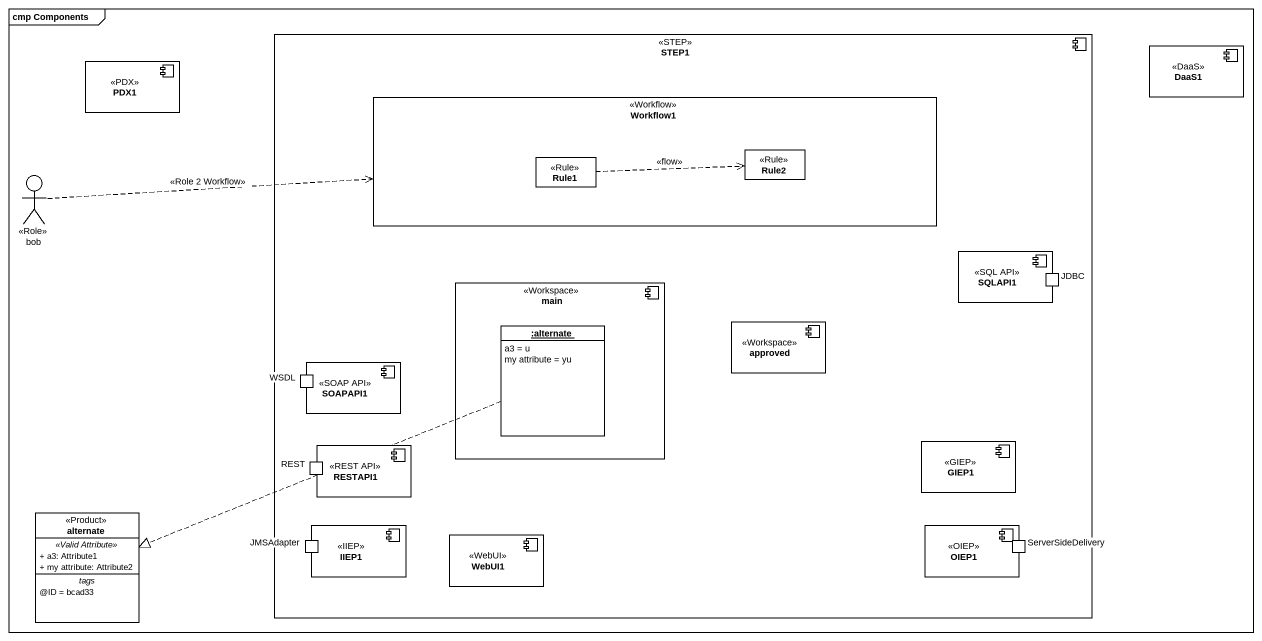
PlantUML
@startuml
mainframe cmp Components
allowmixing
hide circle
hide empty members
skinparam classAttributeIconSize 0
component PDX1 <<PDX>>
component STEP1 <<STEP>> {
  rectangle Workflow1 <<Workflow>> {
    class Rule1 <<Rule>>
    class Rule2 <<Rule>>
  }
  component SQLAPI1 <<SQL API>> {
    port JDBC <<JDBC>>
  }
  component main <<Workspace>> {
    object ":alternate" as alternate {
      a3 = u
      my attribute = yu
    }
  }
  component approved <<Workspace>>
  component SOAPAPI1 <<SOAP API>> {
    port WSDL <<WSDL>>
  }
  component RESTAPI1 <<REST API>> {
    port REST <<REST>>
  }
  component GIEP1 <<GIEP>>
  component IIEP1 <<IIEP>> {
    port JMSAdapter <<JMS Adapter>>
  }
  component WebUI1 <<WebUI>>
  component OIEP1 <<OIEP>> {
    port ServerSideDelivery <<Server Side Delivery>>
  }
}
component DaaS1 <<DaaS>>
actor bob <<Role>>
class "alternate" as alternate_2 <<Product>> {
  .. <<Valid Attribute>> ..
  + a3: Attribute1
  + my attribute: Attribute2
  -- tags --
  ~@ID = bcad33
}
bob .right.> Workflow1 : <<Role 2 Workflow>>
Rule1 .right.> Rule2 : <<flow>>
alternate .left.|> alternate_2
@enduml
